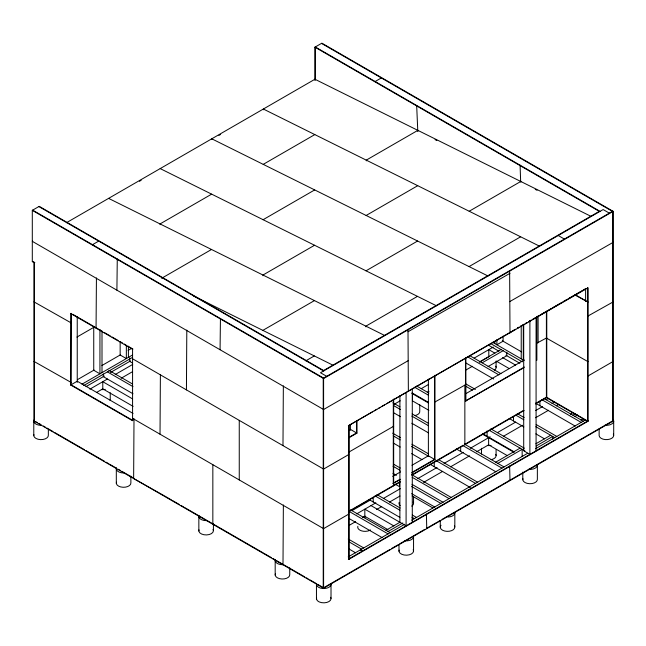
<?xml version="1.0" encoding="UTF-8"?>
<svg xmlns="http://www.w3.org/2000/svg" width="646" height="646" viewBox="0 0 646 646"><rect width="100%" height="100%" fill="white"/><g stroke="black" fill="none" stroke-linecap="round" stroke-linejoin="round"><path stroke-width="0.97" d="M32.3 261.582L34.739 262.551L32.3 261.582L32.3 210.354L39.236 206.349L323.977 370.739M314.933 80.152L314.933 47.174L321.87 43.169L613.167 211.355L613.167 421.022L323.598 588.207L33.996 420.998L33.996 262.551M32.671 241.111L32.3 241.329L323.598 409.516L408.369 360.565M66.473 222.7L314.933 79.248L591.147 216.418M139.415 181.3L141.159 180.291M218.881 135.418L220.625 134.416M92.515 244.681L98.701 241.111M375.14 81.509L381.334 77.932M211.638 194.147L160.055 223.928L160.103 224.671M263.221 164.367L314.812 134.586M117.273 258.981L116.902 290.167M96.432 277.925L96.06 328.168L96.432 327.958M416.67 105.484L417.792 131.275M70.697 313.528L132.575 349.252L132.575 420.732L70.697 385.008L71.068 313.318L71.052 384.959M71.068 322.847L33.996 301.868M161.653 278.273L211.517 249.485M263.1 219.705L314.683 189.924M76.906 337.083L94.276 327.054M71.068 382.408L33.996 361.429M77.544 379.606L94.106 370.037M101.955 365.507L120.261 354.937M128.11 350.407L131.598 348.396M70.697 385.008L77.237 381.205L133.036 413.424M314.554 245.254L262.97 275.035L263.019 275.777M366.137 215.473L417.728 185.693M81.985 384.184L132.551 354.985M83.73 385.557L132.551 357.367M86.007 386.631L104.313 376.061M110.418 372.532L130.468 360.961M186.807 330.098L186.436 389.877M89.875 389.158L107.422 379.024M115.222 374.527L132.705 364.433M220.439 318.543L220.068 349.728M96.69 392.372L102.779 388.86L102.779 381.705L132.349 398.776M121.157 378.249L132.47 371.716M520.087 165.19L520.652 181.373M160.394 374.414L160.022 434.193M262.849 330.372L314.432 300.592M366.016 270.811L417.599 241.031M469.182 211.25L520.765 181.461L520.805 182.204M134.005 418.745L133.633 478.524L163.769 495.49M305.841 360.815L314.303 355.93M417.469 296.361L365.886 326.149L365.935 326.884M469.061 266.58L520.644 236.799M283.352 385.84L282.98 445.619M323.606 370.529L599.302 211.355M323.598 588.207L323.598 378.54L613.167 211.355M510.001 273.298L407.997 331.761M369.108 413.779L348.364 425.754L588.03 287.817L588.03 421.24L348.735 559.396L348.364 559.178L588.159 420.74M369.819 413.367L372.564 411.785M374.179 410.848L376.884 409.289M378.548 408.337L380.341 407.295M382.036 406.318L384.661 404.8M386.397 403.798L419.561 384.653M420.158 384.305L431.778 377.595M432.319 377.28L447.484 368.527M447.961 368.26L465.33 358.223M465.814 357.949L473.147 353.717M473.663 353.419L480.963 349.203M481.52 348.88L511.188 331.753M512.932 330.744L514.684 329.735M517.301 328.225L519.045 327.215M520.789 326.206L523.405 324.696M525.15 323.686L526.902 322.685M528.646 321.676L531.262 320.166M532.99 319.164L536.083 317.38L536.083 450.803M536.495 360.21L536.495 317.194L539.119 315.628M540.863 314.618L546.968 311.089M548.712 310.088L551.337 308.578M553.081 307.569L559.186 304.04M560.93 303.031L567.043 299.502M568.787 298.5L586.237 288.423M515.702 329.218L509.629 332.73L510.001 332.94L509.629 270.706M517.438 328.216L519.166 327.215M520.902 326.206L523.502 324.704M525.238 323.703L526.975 322.701M528.703 321.7L531.303 320.19M533.039 319.189L534.775 318.187M536.511 317.186L561.649 302.643M563.385 301.642L573.785 295.626M575.521 294.624L581.594 291.112M583.322 290.111L585.058 289.109M348.678 430.341L350.382 429.356L356.947 433.143L356.947 421.071M348.654 430.567L350.398 429.558M394.108 404.323L400.221 400.786M421.257 388.65L428.193 384.645M474.172 358.094L493.261 347.08M348.897 437.366L356.576 432.933L356.576 420.748M480.083 361.623L501.32 349.365M427.313 392.3L429.049 391.298M465.419 370.295L472.347 366.298M479.275 362.293L488.804 356.794L488.804 349.647L494.852 353.136M348.412 438.069L356.947 433.143M482.15 362.818L503.387 350.552M488.093 366.532L506.787 355.736L506.787 352.167M348.396 452.378L393.672 426.239L393.301 426.021M546.774 337.842L536.495 343.349M465.386 393.931L524.245 359.951M283.368 504.978L282.996 564.757L283.368 564.539M524.374 367.025L465.516 401.005L523.882 367.736M588.03 361.679L546.395 338.068M392.72 476.393L400.585 471.846M411.946 465.29L428.556 455.705M392.792 483.499L400.181 479.235M412.019 472.396L434.742 459.274M400.552 479.445L393.301 483.208L393.301 399.543M411.728 472.993L434.936 459.597L434.936 375.253M349.22 511.034L358.756 505.527M359.337 505.196L366.573 501.013M367.178 500.666L374.438 496.475M375.883 495.643L399.373 482.077M412.019 474.778L462.746 445.49M464.458 444.505L466.226 443.479M466.703 443.204L486.309 431.883M488.013 430.906L523.325 410.517M535.946 403.233L542.244 399.591M542.915 399.204L545.741 397.573M348.396 511.939L400.617 481.795M411.898 475.278L524.116 410.493M535.445 403.952L546.774 397.411L546.774 312.034M351.828 510.72L370.093 500.174M546.096 399.753L548.648 398.283M588.03 375.972L613.167 361.453L612.796 361.243M356.632 513.901L375.867 502.798M383.732 498.26L400.342 488.667M417.825 478.573L437.051 467.47M444.044 463.432L463.279 452.329M470.272 448.3L490.177 436.801M497.42 432.618L515.637 422.104M535.591 410.581L542.535 406.576M552.039 403.467L554.591 401.998M348.832 525.553L355.607 521.645M362.567 517.624L365.184 516.114M376.497 509.581L381.721 506.569M389.554 502.047L400.003 496.015M423.574 482.4L442.688 471.37M450.512 466.856L469.626 455.818M476.57 451.804L488.731 444.779M503.476 436.268L522.533 425.27M535.526 417.768L548.511 410.267M556.311 405.769L558.911 404.267M572.937 415.233L575.481 413.763M495.748 462.173L520.095 448.122M574.997 416.42L577.548 414.95M497.816 463.368L522.162 449.309L522.162 456.456M385.977 530.318L399.89 522.283L399.906 395.764M535.849 443.786L550.634 435.251M388.044 531.505L402.829 522.969M536.18 445.982L552.701 436.446L552.701 439.127M580.948 420.134L583.491 418.665M348.202 556.892L404.751 524.245M411.728 520.216L527.677 453.274M535.526 448.744L585.219 420.053M366.573 562.965L323.226 587.989L323.234 378.322L612.796 211.137L612.796 420.804L599.795 428.314M367.194 562.601L378.709 555.956M379.372 555.576L390.103 549.383M391.646 548.486L397.783 544.941M399.486 543.964L424.729 529.389M429.081 526.878L426.392 528.428L426.764 528.638L426.392 514.135M429.856 526.425L436.914 522.356M437.665 521.92L440.394 520.345M442.001 519.416L457.021 510.744M457.602 510.405L491.776 490.677M492.292 490.379L503.072 484.161M503.565 483.87L508.765 480.866M509.153 480.648L532.175 467.357M532.611 467.106L553.404 455.099M553.848 454.841L566.849 447.331M567.261 447.097L599.31 428.597M435.049 139.617L436.849 140.513M535.243 189.375L537.052 190.271M539.572 246.199L263.35 109.029L263.39 109.772M487.988 275.987L211.767 138.809L211.807 139.552M160.184 168.59L436.405 305.768M108.601 198.379L384.822 335.549M193.332 295.852L333.239 365.329M321.498 43.387L612.424 211.355M609.34 213.14L603.146 209.562L320.505 372.742L326.698 376.319M600.045 211.355L315.305 46.964L315.305 79.934M314.933 47.174L599.674 211.573M612.796 242.113L613.167 242.331L509.629 301.674M558.209 235.507L564.402 239.085M612.796 301.674L613.167 301.892L587.658 316.193M575.134 294.665L588.03 302.11L574.762 294.883M536.495 360.024L536.866 360.242L536.866 316.403M502.313 340.765L521.483 351.836M492.632 342.332L524.011 360.444M490.887 343.704L522.267 361.817M488.473 345.166L498.938 351.206M505.915 355.235L519.86 363.286M502.628 357.626L515.589 365.111M496.096 361.001L509.169 368.551M546.403 397.193L565.678 408.337M566.171 408.611L588.03 421.24M469.537 355.55L500.957 373.687M543.69 398.364L583.233 421.192M467.478 356.745L498.89 374.882M541.623 399.551L581.174 422.387M407.997 329.379L408.369 391.541L407.997 391.323M465.726 362.882L493.657 379.008M535.542 403.193L575.158 426.061M465.814 383.902L475.416 389.441M517.276 413.61L524.156 417.582M536.188 424.535L556.828 436.446M465.516 384.33L465.887 384.54L434.564 402.2M465.5 386.098L472.476 390.127M516.073 415.297L523.809 419.763M535.849 426.715L554.761 437.633M509.129 418.438L523.809 426.917M535.849 433.862L544.449 438.828M416.718 386.05L428.936 393.099M490.863 428.863L524.399 448.219M414.651 387.237L428.613 395.304M489.66 430.551L524.915 450.9M412.035 392.873L428.613 402.45M482.723 433.684L514.596 452.087M411.906 393.406L428.468 402.967M482.433 434.128L513.562 452.095M428.879 410.347L412.463 400.875L412.463 393.729M507.449 455.713L488.626 444.844L488.626 437.697M509.629 466.073L510.001 480.584L509.629 480.366M392.921 402.805L399.906 406.843M412.124 413.892L428.702 423.469M464.458 444.109L504.001 466.937M464.482 444.488L464.854 444.706L464.854 385.137M393.479 405.51L400.455 409.54M411.801 416.089L428.387 425.666M462.391 445.296L501.942 468.132M38.865 206.559L323.606 370.957M393.479 412.657L400.455 416.686M411.801 423.243L428.387 432.812M456.31 448.938L495.918 471.806M32.671 210.136L323.606 378.104M32.3 210.354L323.598 378.54M392.695 433.175L400.544 437.705M411.89 444.254L428.476 453.831M438.909 459.855L477.596 482.191M434.936 459.597L428.379 455.801L428.379 379.145M393.244 435.872L400.229 439.902M411.575 446.459L429.025 456.528M435.985 460.55L475.529 483.378M393.244 443.019L400.229 447.056M411.575 453.605L422.048 459.645M429.897 464.183L470.369 487.552M393.333 464.038L400.318 468.067M411.631 474.608L451.183 497.436M393.018 466.234L399.995 470.272M412.148 477.281L449.115 498.631M392.938 473.34L396.426 475.351M411.978 484.33L443.099 502.297M411.631 486.519L440.863 503.395M348.364 454.348L348.735 454.566L323.598 469.077L132.575 358.788M395.231 484.193L399.599 486.713L399.599 482.247M411.631 493.665L434.847 507.07M412.108 495.975L432.747 507.885M393.301 485.59L393.672 485.8L393.672 399.075M72.764 314.287L102.512 331.471M104.176 332.432L110.345 335.985M112.024 336.962L118.17 340.507M119.873 341.492L122.514 343.018M124.234 344.003L125.994 345.021M127.722 346.022L132.947 349.042M376.973 494.618L400.181 508.022M412.221 514.967L416.517 517.446M374.906 495.805L399.842 510.203M411.873 517.155L414.457 518.641M132.333 362.907L129.709 361.397L129.709 357.819M368.826 499.447L399.842 517.349M371.014 505.6L406.092 525.852L406.092 392.429M393.915 525.965L364.829 509.177L364.829 516.324L387.923 529.655M108.859 370.32L132.414 383.926M350.56 509.864L390.103 532.7M107.664 372.015L132.971 386.623M349.357 511.551L388.044 533.887M348.364 513.909L348.735 514.127L323.598 528.638L132.575 418.35M132.971 393.769L103.303 376.642L103.303 373.961M348.493 518.205L382.028 537.561M102.682 388.795L133.116 406.374M348.218 539.014L363.698 547.945M348.735 541.695L361.631 549.14M360.282 549.916L362.349 551.103M71.052 384.782L132.947 420.514M348.735 548.842L355.615 552.815M37.347 422.508L34.367 421.208L34.367 262.769M39.091 423.51L40.835 424.519M43.444 426.021L45.196 427.038M46.924 428.032L53.045 431.568M54.765 432.562L84.432 449.689M86.112 450.658L104.482 461.26M106.138 462.221L108.843 463.78M109.626 464.232L116.684 468.31M118.331 469.262L120.172 470.32M121.811 471.273L133.133 477.806M164.472 495.894L171.61 500.02M172.304 500.416L179.459 504.55M181.009 505.447L183.819 507.07M184.49 507.457L218.695 527.201M219.277 527.54L263.447 553.041M264.028 553.372L271.239 557.538M272.749 558.41L275.576 560.042M276.23 560.421L282.504 564.039M283.198 564.442L304.767 576.894M306.406 577.847L308.19 578.873M309.846 579.833L315.902 583.322M317.582 584.299L322.75 587.279M417.889 131.098L417.849 130.355L366.266 160.135L366.306 160.878M314.933 79.248L314.973 79.991M613.7 420.877L613.7 435.178M599.133 428.992L599.133 435.662A7.292 4.215 0 0 0 607.789 439.555A7.292 4.215 0 0 0 613.345 434.096M587.666 287.599L587.658 421.45L546.395 397.629L546.395 311.259M585.607 288.423L585.607 301.529M539.903 401.239L539.903 405.712M538.102 316.047L538.102 342.848M529.89 320.949L529.89 454.372L523.704 450.803L523.704 324.284M523.292 324.72L523.292 360.024M522.792 472.113L522.792 479.744M521.225 325.552L521.225 358.837M513.497 416.492L513.497 420.958M503.072 336.162L503.072 341.209L496.879 344.778L496.879 339.739M496.088 361.558L496.088 367.275M496.088 449.705L496.088 455.43M494.82 341.572L494.82 343.591M487.084 430.842L487.084 436.203M481.52 448.292L481.52 454.009M465.887 358.385L465.887 401.223M465.516 357.844L465.516 401.19M460.671 446.984L460.671 451.457M454.824 526.902L454.824 512.609A7.292 4.215 0 0 1 447.961 517.058M440.257 520.716L440.257 527.394M434.564 376.045L434.564 459.379M434.265 462.237L434.265 466.703M419.747 404.679L419.747 411.349A7.292 4.215 0 0 1 414.756 415.596M413.553 496.403L413.553 503.081M413.553 550.731L413.553 536.43A7.292 4.215 0 0 1 404.8 540.799M412.39 517.446L412.39 520.127M412.285 388.852L412.285 522.275M398.994 544.546L398.994 551.216M373.186 497.493L373.186 501.966M350.382 425.181L350.382 430.228M349.106 425.754L349.106 559.178M348.735 425.972L348.735 559.396M331.018 598.382L331.018 584.081A7.292 4.215 0 0 1 323.21 588.53A7.292 4.215 0 0 1 316.597 583.475M316.459 584.573L316.459 598.866M289.755 567.882L289.755 574.552A7.292 4.215 0 0 1 281.939 579.002A7.292 4.215 0 0 1 275.325 573.947M275.188 560.744L275.188 575.045M239.254 420.376L239.254 479.938M213.414 523.809L213.414 530.479M212.841 464.692L212.841 524.253M198.847 516.671L198.847 530.964M130.88 476.159L130.88 482.828A7.292 4.215 0 0 1 123.063 487.27A7.292 4.215 0 0 1 116.45 482.215M128.409 346.288L128.409 357.383M126.35 345.457L126.35 358.57L120.156 355.001L120.156 341.895M116.312 469.02L116.312 483.313M110.24 392.768L110.24 399.438A7.292 4.215 0 0 1 110.103 400.536M102.003 331.277L102.003 372.629M99.936 329.436L99.936 373.824L93.743 370.247L93.743 326.9M77.237 316.806L77.237 382.367M48.345 429.461L48.345 435.178A7.292 4.215 0 0 1 40.528 439.619A7.292 4.215 0 0 1 33.915 434.564M33.778 421.37L33.778 435.662M413.198 549.649A7.292 4.215 0 0 1 406.697 555.18A7.292 4.215 0 0 1 399.131 550.117M522.929 478.646A7.292 4.215 0 0 0 529.542 483.701A7.292 4.215 0 0 0 537.359 479.251L537.359 464.958A7.292 4.215 0 0 1 528.598 469.327M613.345 419.803A7.292 4.215 0 0 1 604.939 425.246M454.461 525.82A7.292 4.215 0 0 1 447.008 531.351A7.292 4.215 0 0 1 441.024 525.255M330.663 597.3A7.292 4.215 0 0 1 324.163 602.831A7.292 4.215 0 0 1 316.597 597.768M413.198 501.999A7.292 4.215 0 0 1 411.72 506.125M400.181 505.632A7.292 4.215 0 0 1 399.131 502.467M105.258 389.385A7.292 4.215 0 0 1 101.487 389.514M370.457 529.946A7.292 4.215 0 0 1 361.728 530.907A7.292 4.215 0 0 1 357.86 526.296M365.426 517.058A7.292 4.215 0 0 1 363.528 516.978M495.732 454.348A7.292 4.215 0 0 1 491.097 459.669M491.097 445.377A7.292 4.215 0 0 1 487.326 445.498M495.732 366.193A7.292 4.215 0 0 1 494.255 370.32M213.051 529.397A7.292 4.215 0 0 1 206.55 534.928A7.292 4.215 0 0 1 198.984 529.865M206.55 520.628A7.292 4.215 0 0 1 198.984 515.573M572.291 412.447A7.292 4.215 0 0 1 570.596 414.393M124.016 472.977A7.292 4.215 0 0 1 116.45 467.922M282.891 564.709A7.292 4.215 0 0 1 275.325 559.646M41.481 425.326A7.292 4.215 0 0 1 34.545 419.23"/></g></svg>
